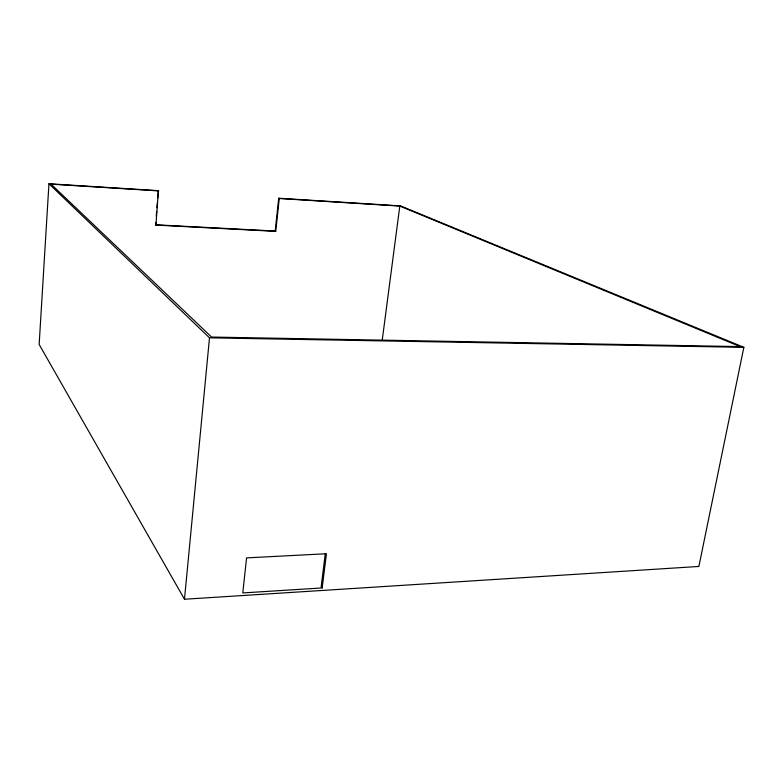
<?xml version="1.0" encoding="UTF-8"?>
<svg xmlns="http://www.w3.org/2000/svg" width="783" height="783" viewBox="0 0 783 783"><rect width="100%" height="100%" fill="white"/><g stroke="black" fill="none" stroke-linecap="round" stroke-linejoin="round"><path stroke-width="1.17" d="M275.743 231.357L155.954 225.093L158.372 190.651L48.947 183.76L39.15 344.451L184.475 599.24L698.876 566.452L743.85 347.339L400.583 205.909L278.709 198.236L275.205 231.044L275.743 231.357L279.257 198.51L278.709 198.236M155.954 225.093L155.748 222.343M156.257 216.245L156.659 211.371M156.962 207.71L157.363 202.836M157.765 197.962L158.372 190.651M184.475 599.24L209.492 337.825L48.947 183.76M325.288 553.747L321.177 586.702L322.165 587.935L242.789 592.937L246.576 557.888L326.442 553.747L322.165 587.935M382.251 340.018L399.8 206.086L279.257 198.51M209.492 337.825L743.85 347.339M155.543 224.78L275.205 231.044M158.783 190.925L51.042 184.152L211.586 337.062L740.131 346.605L399.8 206.086"/></g></svg>
